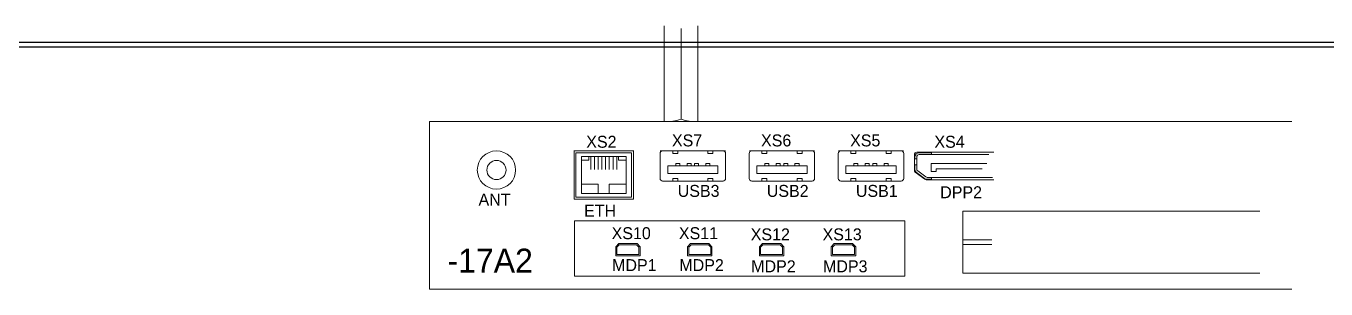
# Model space of a CAD drawing. Extents: x -2364 to 9601, y -871 to 1549.
# Drawn here: x 5924.3 to 6195.7, y -318.4 to -263.4 of the extents above; entities that cross this region are included whole.
import ezdxf

# ---------------------------------------------------------------- set-up
doc = ezdxf.new("R2010")
doc.units = 0
doc.layers.get('0').update_dxf_attribs({"linetype": 'CONTINUOUS'})
doc.layers.add('NRS', color=1, linetype='CONTINUOUS')

msp = doc.modelspace()

# ---------------------------------------------------------------- linework, layer by layer
at = {"lineweight": 13}
for p, q in [((6057.57076, -263.40375), (6057.57076, -283.40375)), ((6061.07076, -263.90375), (6061.07076, -282.90375)), ((6064.57076, -263.40375), (6064.57076, -283.40375)), ((6008.57076, -283.40375), (6188.57076, -283.40375)), ((6008.57076, -283.40375), (6008.57076, -318.40375)), ((6051.1356, -289.52314), (6038.73605, -289.52314)), ((6038.73605, -299.59777), (6038.73605, -289.52314)), ((6050.74811, -289.91062), (6039.12353, -289.91062)), ((6039.12353, -289.91062), (6039.12353, -299.21028)), ((6050.74811, -299.21028), (6050.74811, -289.91062)), ((6051.1356, -299.59777), (6051.1356, -289.52314)), ((6049.58565, -290.68559), (6040.28599, -290.68559)), ((6040.28599, -298.43531), (6040.28599, -290.68559)), ((6041.83593, -291.46057), (6040.28599, -291.46057)), ((6041.83593, -290.68559), (6041.83593, -291.46057)), ((6042.22342, -293.398), (6042.22342, -290.68559)), ((6042.99839, -293.398), (6042.99839, -290.68559)), ((6043.77336, -293.398), (6043.77336, -290.68559)), ((6044.54834, -293.398), (6044.54834, -290.68559)), ((6045.32331, -293.398), (6045.32331, -290.68559)), ((6046.09828, -293.398), (6046.09828, -290.68559)), ((6046.87325, -293.398), (6046.87325, -290.68559)), ((6047.64822, -293.398), (6047.64822, -290.68559)), ((6048.03571, -291.46057), (6048.03571, -290.68559)), ((6049.58565, -291.46057), (6048.03571, -291.46057)), ((6049.58565, -298.43531), (6049.58565, -290.68559)), ((6040.28599, -296.49788), (6043.77336, -296.49788)), ((6043.77336, -298.43531), (6040.28599, -298.43531)), ((6043.77336, -296.49788), (6043.77336, -298.43531)), ((6043.77336, -298.43531), (6046.09828, -298.43531)), ((6046.09828, -296.49788), (6049.58565, -296.49788)), ((6046.09828, -298.43531), (6046.09828, -296.49788)), ((6046.09828, -298.43531), (6049.58565, -298.43531)), ((6038.73605, -299.59777), (6051.1356, -299.59777)), ((6039.12353, -299.21028), (6050.74811, -299.21028)), ((6181.93582, -302.09154), (6119.93582, -302.09154)), ((6119.93582, -315.09154), (6119.93582, -302.09154)), ((6048.07332, -308.91581), (6047.43582, -309.55081)), ((6048.17659, -309.16581), (6047.68582, -309.65465)), ((6049.98582, -308.91581), (6048.07332, -308.91581)), ((6049.98582, -309.16581), (6048.17659, -309.16581)), ((6049.98582, -308.91581), (6051.89832, -308.91581)), ((6049.98582, -309.16581), (6051.79506, -309.16581)), ((6051.79506, -309.16581), (6052.28582, -309.65465)), ((6051.89832, -308.91581), (6052.53582, -309.55081)), ((6063.07332, -308.91581), (6062.43582, -309.55081)), ((6063.17659, -309.16581), (6062.68582, -309.65465)), ((6064.98582, -308.91581), (6063.07332, -308.91581)), ((6064.98582, -309.16581), (6063.17659, -309.16581)), ((6064.98582, -308.91581), (6066.89832, -308.91581)), ((6064.98582, -309.16581), (6066.79506, -309.16581)), ((6066.79506, -309.16581), (6067.28582, -309.65465)), ((6066.89832, -308.91581), (6067.53582, -309.55081)), ((6078.07332, -308.91581), (6077.43582, -309.55081)), ((6078.17659, -309.16581), (6077.68582, -309.65465)), ((6079.98582, -308.91581), (6078.07332, -308.91581)), ((6079.98582, -309.16581), (6078.17659, -309.16581)), ((6079.98582, -308.91581), (6081.89832, -308.91581)), ((6079.98582, -309.16581), (6081.79506, -309.16581)), ((6081.79506, -309.16581), (6082.28582, -309.65465)), ((6081.89832, -308.91581), (6082.53582, -309.55081)), ((6093.07332, -308.91581), (6092.43582, -309.55081)), ((6093.17659, -309.16581), (6092.68582, -309.65465)), ((6094.98582, -308.91581), (6093.07332, -308.91581)), ((6094.98582, -309.16581), (6093.17659, -309.16581)), ((6094.98582, -308.91581), (6096.89832, -308.91581)), ((6094.98582, -309.16581), (6096.79506, -309.16581)), ((6096.79506, -309.16581), (6097.28582, -309.65465)), ((6096.89832, -308.91581), (6097.53582, -309.55081)), ((6125.93582, -308.09154), (6119.93582, -308.09154)), ((6125.93582, -309.09154), (6119.93582, -309.09154)), ((6047.43582, -311.45581), (6047.43582, -309.55081)), ((6052.53582, -311.45581), (6047.43582, -311.45581)), ((6047.68582, -311.20581), (6047.68582, -309.65465)), ((6052.28582, -311.20581), (6047.68582, -311.20581)), ((6052.28582, -311.20581), (6052.28582, -309.65465)), ((6052.53582, -311.45581), (6052.53582, -309.55081)), ((6062.43582, -311.45581), (6062.43582, -309.55081)), ((6067.53582, -311.45581), (6062.43582, -311.45581)), ((6062.68582, -311.20581), (6062.68582, -309.65465)), ((6067.28582, -311.20581), (6062.68582, -311.20581)), ((6067.28582, -311.20581), (6067.28582, -309.65465)), ((6067.53582, -311.45581), (6067.53582, -309.55081)), ((6077.43582, -311.45581), (6077.43582, -309.55081)), ((6082.53582, -311.45581), (6077.43582, -311.45581)), ((6077.68582, -311.20581), (6077.68582, -309.65465)), ((6082.28582, -311.20581), (6077.68582, -311.20581)), ((6082.28582, -311.20581), (6082.28582, -309.65465)), ((6082.53582, -311.45581), (6082.53582, -309.55081)), ((6092.43582, -311.45581), (6092.43582, -309.55081)), ((6097.53582, -311.45581), (6092.43582, -311.45581)), ((6092.68582, -311.20581), (6092.68582, -309.65465)), ((6097.28582, -311.20581), (6092.68582, -311.20581)), ((6097.28582, -311.20581), (6097.28582, -309.65465)), ((6097.53582, -311.45581), (6097.53582, -309.55081)), ((6181.93582, -315.09154), (6119.93582, -315.09154)), ((6008.57076, -318.40375), (6188.57076, -318.40375))]:
    msp.add_line(p, q, dxfattribs=at)
for p, q in [((6276.11367, -267.87011), (5805.11367, -267.87011)), ((6253.11367, -266.87011), (5830.11367, -266.87011)), ((6253.11367, -267.87011), (5830.11367, -267.87011))]:
    msp.add_line(p, q)
at = {"color": 7, "linetype": 'Continuous', "lineweight": 13}
for p, q in [((6064.57076, -283.40375), (6057.57076, -283.40375)), ((6051.18582, -289.52314), (6038.68582, -289.52314)), ((6057.28582, -289.52314), (6056.73582, -289.52314)), ((6069.78582, -289.52314), (6057.28582, -289.52314)), ((6070.33582, -289.52314), (6069.78582, -289.52314)), ((6075.88582, -289.52314), (6075.33582, -289.52314)), ((6088.38582, -289.52314), (6075.88582, -289.52314)), ((6088.93582, -289.52314), (6088.38582, -289.52314)), ((6094.48582, -289.52314), (6093.93582, -289.52314)), ((6106.98582, -289.52314), (6094.48582, -289.52314)), ((6107.53582, -289.52314), (6106.98582, -289.52314)), ((6109.78582, -290.30314), (6109.78582, -293.5653)), ((6109.78582, -290.30314), (6109.78582, -293.5653)), ((6126.38582, -289.80314), (6110.28582, -289.80314)), ((6126.38582, -289.80314), (6110.28582, -289.80314)), ((6113.33582, -289.90314), (6110.78582, -289.90314)), ((6113.33582, -289.90314), (6110.78582, -289.90314)), ((6113.33582, -290.30314), (6110.78582, -290.30314)), ((6113.33582, -290.30314), (6110.78582, -290.30314)), ((6113.33582, -289.80314), (6113.33582, -289.90314)), ((6113.33582, -289.80314), (6113.33582, -289.90314)), ((6113.33582, -289.90314), (6113.33582, -290.30314)), ((6113.33582, -289.90314), (6113.33582, -290.30314)), ((6113.33582, -290.30314), (6125.33582, -290.30314)), ((6113.33582, -290.30314), (6125.33582, -290.30314)), ((6109.88582, -291.18314), (6109.78582, -291.18314)), ((6109.88582, -291.18314), (6109.78582, -291.18314)), ((6109.78582, -292.46813), (6109.88582, -292.46813)), ((6109.78582, -292.46813), (6109.88582, -292.46813)), ((6109.88582, -290.80314), (6109.88582, -291.18314)), ((6109.88582, -290.80314), (6109.88582, -291.18314)), ((6110.28582, -291.18314), (6109.88582, -291.18314)), ((6110.28582, -291.18314), (6109.88582, -291.18314)), ((6109.88582, -292.46813), (6110.28582, -292.46813)), ((6109.88582, -292.46813), (6109.88582, -293.31314)), ((6109.88582, -292.46813), (6110.28582, -292.46813)), ((6109.88582, -292.46813), (6109.88582, -293.31314)), ((6110.28582, -290.80314), (6110.28582, -291.18314)), ((6110.28582, -290.80314), (6110.28582, -291.18314)), ((6110.28582, -292.46813), (6110.28582, -291.18314)), ((6110.28582, -292.46813), (6110.28582, -291.18314)), ((6110.28582, -292.46813), (6110.28582, -293.31314)), ((6110.28582, -292.46813), (6110.28582, -293.31314)), ((6113.31366, -292.18314), (6113.31366, -293.86314)), ((6124.94594, -292.18314), (6113.31366, -292.18314)), ((6113.31366, -292.18314), (6113.31366, -293.86314)), ((6124.94594, -292.18314), (6113.31366, -292.18314)), ((6109.88582, -293.8653), (6109.88582, -293.31314)), ((6109.88582, -293.8653), (6109.88582, -293.31314)), ((6109.98306, -293.96321), (6111.95165, -295.46105)), ((6109.98306, -293.96321), (6111.95165, -295.46105)), ((6110.24582, -294.03314), (6111.91249, -295.28314)), ((6110.24582, -294.03314), (6111.91249, -295.28314)), ((6110.48582, -293.71314), (6112.15249, -294.96314)), ((6110.48582, -293.71314), (6112.15249, -294.96314)), ((6112.25441, -295.56314), (6126.38582, -295.56314)), ((6112.25441, -295.56314), (6126.38582, -295.56314)), ((6112.45249, -295.06314), (6113.33582, -295.06314)), ((6112.45249, -295.06314), (6113.33582, -295.06314)), ((6112.45249, -295.46314), (6113.33582, -295.46314)), ((6112.45249, -295.46314), (6113.33582, -295.46314)), ((6112.53582, -295.06314), (6126.13582, -295.06314)), ((6113.31366, -293.86314), (6114.31366, -293.86314)), ((6113.31366, -293.86314), (6114.31366, -293.86314)), ((6113.33582, -295.46314), (6113.33582, -295.06314)), ((6113.33582, -295.06314), (6125.33582, -295.06314)), ((6113.33582, -295.46314), (6113.33582, -295.06314)), ((6113.33582, -295.06314), (6125.33582, -295.06314)), ((6113.33582, -295.56314), (6113.33582, -295.46314)), ((6113.33582, -295.56314), (6113.33582, -295.46314)), ((6114.31366, -293.86314), (6114.31366, -293.26314)), ((6114.31366, -293.26314), (6123.94594, -293.26314)), ((6114.31366, -293.86314), (6114.31366, -293.26314)), ((6114.31366, -293.26314), (6123.94594, -293.26314))]:
    msp.add_line(p, q, dxfattribs=at)
at = {"color": 7, "lineweight": 13}
for p, q in [((6056.70827, -295.3003), (6056.70827, -290.04833)), ((6057.23346, -289.52314), (6069.83818, -289.52314)), ((6059.33425, -290.04833), (6059.33425, -289.52314)), ((6059.33425, -290.04833), (6060.38464, -290.04833)), ((6060.38464, -290.04833), (6060.38464, -289.52314)), ((6066.687, -289.52314), (6066.687, -290.04833)), ((6066.687, -290.04833), (6067.73739, -290.04833)), ((6067.73739, -289.52314), (6067.73739, -290.04833)), ((6070.36338, -290.04833), (6070.36338, -295.3003)), ((6075.30827, -295.3003), (6075.30827, -290.04833)), ((6075.83346, -289.52314), (6088.43818, -289.52314)), ((6077.93425, -290.04833), (6077.93425, -289.52314)), ((6077.93425, -290.04833), (6078.98464, -290.04833)), ((6078.98464, -290.04833), (6078.98464, -289.52314)), ((6085.287, -289.52314), (6085.287, -290.04833)), ((6085.287, -290.04833), (6086.33739, -290.04833)), ((6086.33739, -289.52314), (6086.33739, -290.04833)), ((6088.96338, -290.04833), (6088.96338, -295.3003)), ((6093.90827, -295.3003), (6093.90827, -290.04833)), ((6094.43346, -289.52314), (6107.03818, -289.52314)), ((6096.53425, -290.04833), (6096.53425, -289.52314)), ((6096.53425, -290.04833), (6097.58464, -290.04833)), ((6097.58464, -290.04833), (6097.58464, -289.52314)), ((6103.887, -289.52314), (6103.887, -290.04833)), ((6103.887, -290.04833), (6104.93739, -290.04833)), ((6104.93739, -289.52314), (6104.93739, -290.04833)), ((6107.56338, -290.04833), (6107.56338, -295.3003)), ((6058.28386, -292.67432), (6058.28386, -294.24991)), ((6068.78779, -292.67432), (6058.28386, -292.67432)), ((6060.8048, -292.14912), (6059.96448, -292.14912)), ((6059.96448, -292.14912), (6059.96448, -292.67432)), ((6060.8048, -292.14912), (6060.8048, -292.67432)), ((6063.16818, -292.14912), (6062.32787, -292.14912)), ((6062.32787, -292.14912), (6062.32787, -292.67432)), ((6063.16818, -292.14912), (6063.16818, -292.67432)), ((6063.90346, -292.67432), (6063.90346, -292.14912)), ((6064.74377, -292.14912), (6063.90346, -292.14912)), ((6064.74377, -292.67432), (6064.74377, -292.14912)), ((6066.26684, -292.67432), (6066.26684, -292.14912)), ((6067.10716, -292.14912), (6066.26684, -292.14912)), ((6067.10716, -292.67432), (6067.10716, -292.14912)), ((6068.78779, -294.24991), (6068.78779, -292.67432)), ((6076.88386, -292.67432), (6076.88386, -294.24991)), ((6087.38779, -292.67432), (6076.88386, -292.67432)), ((6079.4048, -292.14912), (6078.56448, -292.14912)), ((6078.56448, -292.14912), (6078.56448, -292.67432)), ((6079.4048, -292.14912), (6079.4048, -292.67432)), ((6081.76818, -292.14912), (6080.92787, -292.14912)), ((6080.92787, -292.14912), (6080.92787, -292.67432)), ((6081.76818, -292.14912), (6081.76818, -292.67432)), ((6082.50346, -292.67432), (6082.50346, -292.14912)), ((6083.34377, -292.14912), (6082.50346, -292.14912)), ((6083.34377, -292.67432), (6083.34377, -292.14912)), ((6084.86684, -292.67432), (6084.86684, -292.14912)), ((6085.70716, -292.14912), (6084.86684, -292.14912)), ((6085.70716, -292.67432), (6085.70716, -292.14912)), ((6087.38779, -294.24991), (6087.38779, -292.67432)), ((6095.48386, -292.67432), (6095.48386, -294.24991)), ((6105.98779, -292.67432), (6095.48386, -292.67432)), ((6098.0048, -292.14912), (6097.16448, -292.14912)), ((6097.16448, -292.14912), (6097.16448, -292.67432)), ((6098.0048, -292.14912), (6098.0048, -292.67432)), ((6100.36818, -292.14912), (6099.52787, -292.14912)), ((6099.52787, -292.14912), (6099.52787, -292.67432)), ((6100.36818, -292.14912), (6100.36818, -292.67432)), ((6101.10346, -292.67432), (6101.10346, -292.14912)), ((6101.94377, -292.14912), (6101.10346, -292.14912)), ((6101.94377, -292.67432), (6101.94377, -292.14912)), ((6103.46684, -292.67432), (6103.46684, -292.14912)), ((6104.30716, -292.14912), (6103.46684, -292.14912)), ((6104.30716, -292.67432), (6104.30716, -292.14912)), ((6105.98779, -294.24991), (6105.98779, -292.67432)), ((6069.83818, -295.8255), (6057.23346, -295.8255)), ((6058.28386, -294.24991), (6068.78779, -294.24991)), ((6059.33425, -295.8255), (6059.33425, -295.3003)), ((6060.38464, -295.3003), (6059.33425, -295.3003)), ((6060.38464, -295.8255), (6060.38464, -295.3003)), ((6066.687, -295.3003), (6066.687, -295.8255)), ((6067.73739, -295.3003), (6066.687, -295.3003)), ((6067.73739, -295.3003), (6067.73739, -295.8255)), ((6088.43818, -295.8255), (6075.83346, -295.8255)), ((6076.88386, -294.24991), (6087.38779, -294.24991)), ((6077.93425, -295.8255), (6077.93425, -295.3003)), ((6078.98464, -295.3003), (6077.93425, -295.3003)), ((6078.98464, -295.8255), (6078.98464, -295.3003)), ((6085.287, -295.3003), (6085.287, -295.8255)), ((6086.33739, -295.3003), (6085.287, -295.3003)), ((6086.33739, -295.3003), (6086.33739, -295.8255)), ((6107.03818, -295.8255), (6094.43346, -295.8255)), ((6095.48386, -294.24991), (6105.98779, -294.24991)), ((6096.53425, -295.8255), (6096.53425, -295.3003)), ((6097.58464, -295.3003), (6096.53425, -295.3003)), ((6097.58464, -295.8255), (6097.58464, -295.3003)), ((6103.887, -295.3003), (6103.887, -295.8255)), ((6104.93739, -295.3003), (6103.887, -295.3003)), ((6104.93739, -295.3003), (6104.93739, -295.8255))]:
    msp.add_line(p, q, dxfattribs=at)
at = {"lineweight": 13}
msp.add_lwpolyline([(6107.80938, -304.17926), (6038.83208, -304.17926), (6038.83208, -315.6956), (6107.80938, -315.6956)], close=True, dxfattribs=at)
for radius in [4, 2]:
    msp.add_circle((6022.53582, -293.52314), radius, dxfattribs=at)
for centre, start, end in [((6057.78463, -272.40084), 268.8864479, 287.3737569), ((6064.35689, -272.40084), 252.6262432, 271.1135521)]:
    msp.add_arc(centre, 11.00499, start, end, dxfattribs=at)
at = {"color": 7, "lineweight": 13}
for centre, start, end in [((6057.23346, -290.04833), 90, 180), ((6069.83818, -290.04833), 0, 90), ((6075.83346, -290.04833), 90, 180), ((6088.43818, -290.04833), 0, 90), ((6094.43346, -290.04833), 90, 180), ((6107.03818, -290.04833), 0, 90), ((6057.23346, -295.3003), 180, 270), ((6069.83818, -295.3003), 270, 0), ((6075.83346, -295.3003), 180, 270), ((6088.43818, -295.3003), 270, 0), ((6094.43346, -295.3003), 180, 270), ((6107.03818, -295.3003), 270, 0)]:
    msp.add_arc(centre, 0.5252, start, end, dxfattribs=at)
at = {"color": 7, "linetype": 'Continuous', "lineweight": 13}
for centre, radius, start, end in [((6110.28582, -290.30314), 0.5, 90, 180), ((6110.28582, -290.30314), 0.5, 90, 180), ((6110.78582, -290.80314), 0.9, 90, 180), ((6110.78582, -290.80314), 0.9, 90, 180), ((6110.78582, -290.80314), 0.5, 90, 180), ((6110.78582, -290.80314), 0.5, 90, 180), ((6110.28582, -293.5653), 0.5, 180, 232.7335981), ((6110.28582, -293.5653), 0.5, 180, 232.7335981), ((6110.78582, -293.31314), 0.9, 180, 233.1301024), ((6110.78582, -293.31314), 0.9, 180, 233.1301024), ((6110.78582, -293.31314), 0.5, 180, 233.1301024), ((6110.78582, -293.31314), 0.5, 180, 233.1301024), ((6112.45249, -294.56314), 0.9, 233.1301024, 270), ((6112.45249, -294.56314), 0.9, 233.1301024, 270), ((6112.25441, -295.06314), 0.5, 232.7335981, 270), ((6112.25441, -295.06314), 0.5, 232.7335981, 270), ((6112.45249, -294.56314), 0.5, 233.1301024, 270), ((6112.45249, -294.56314), 0.5, 233.1301024, 270)]:
    msp.add_arc(centre, radius, start, end, dxfattribs=at)

# ---------------------------------------------------------------- texts
at = {"color": 7, "lineweight": 13}
msp.add_text('-17A2', height=5, dxfattribs=at).set_placement((6012.29912, -314.96362))
at = {"layer": 'NRS', "color": 7, "lineweight": 13}
for s, p in [('XS2', (6041.28294, -288.86401)), ('XS7', (6059.17317, -288.58307)), ('XS6', (6077.77317, -288.58307)), ('XS5', (6096.37317, -288.58307)), ('XS4', (6113.97317, -288.86307)), ('ANT', (6018.79032, -300.95857)), ('USB3', (6060.3772, -299.13795)), ('USB2', (6078.9772, -299.13795)), ('USB1', (6097.5772, -299.13795)), ('DPP2', (6115.1772, -299.41795)), ('ETH', (6040.83147, -303.29149)), ('XS10', (6046.57942, -307.97574)), ('XS11', (6060.62317, -307.97574)), ('XS12', (6075.62317, -308.22574)), ('XS13', (6090.62317, -308.22574)), ('MDP2', (6060.71898, -314.6544)), ('MDP1', (6046.67523, -314.6544)), ('MDP2', (6075.71898, -314.9044)), ('MDP3', (6090.71898, -314.9044))]:
    msp.add_text(s, height=2.5, dxfattribs=at).set_placement(p)

doc.saveas('drawing.dxf')
